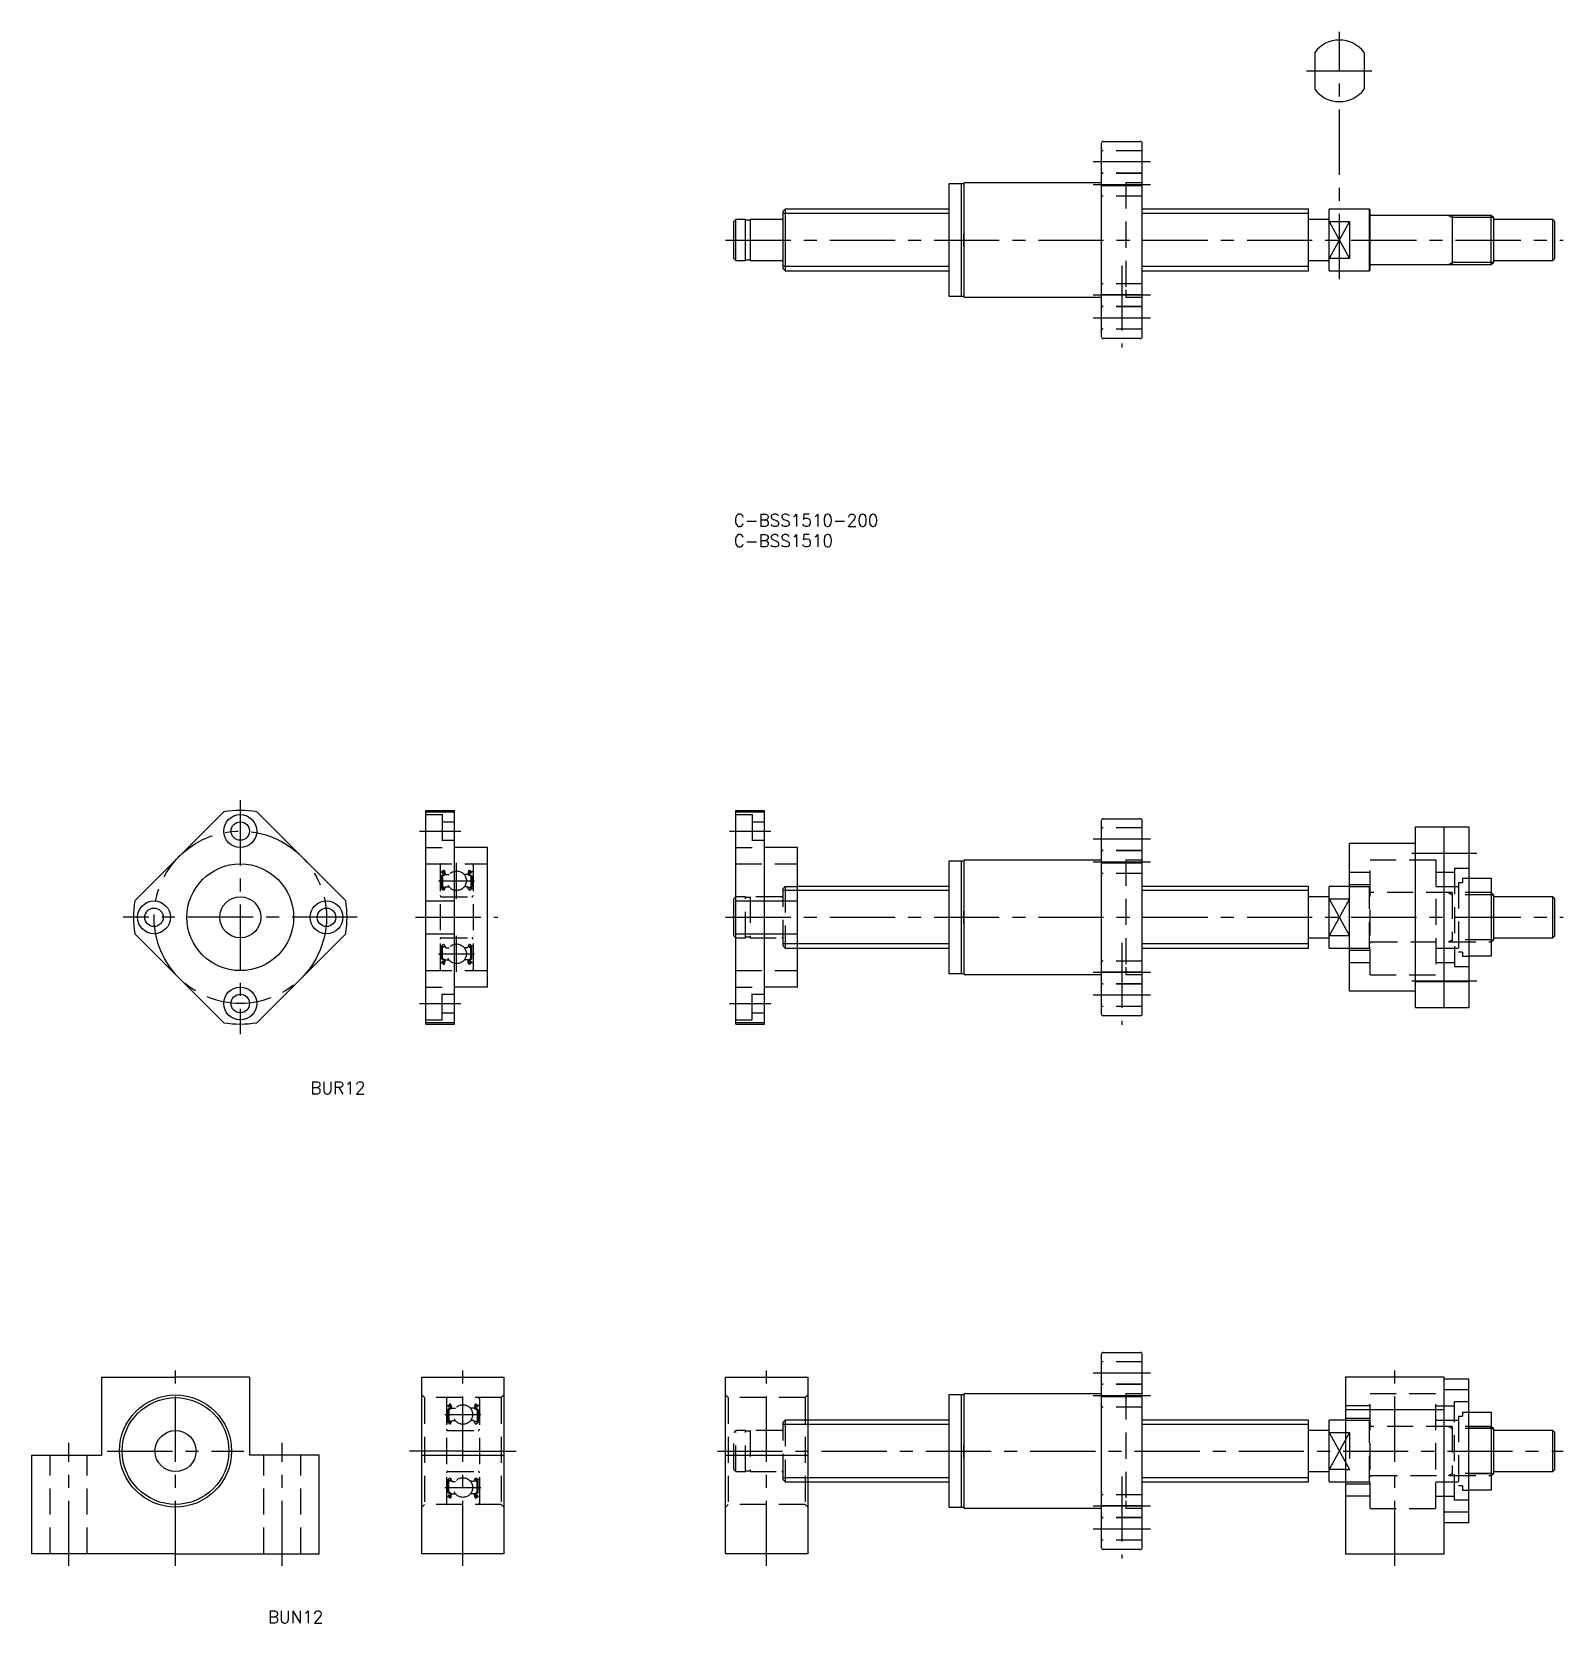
# Model space of a CAD drawing. Extents: x -171 to 391, y -270 to 117.
# Drawn here: x -171 to 202, y -270.1 to 117.5 of the extents above; entities that cross this region are included whole.
import ezdxf

# ---------------------------------------------------------------- set-up
doc = ezdxf.new("R2010")
doc.units = 0
doc.header["$LTSCALE"] = 0.5
doc.linetypes.add('CENTER', pattern=[50.8, 31.75, -6.35, 6.35, -6.35])
doc.linetypes.add('DASHED', pattern=[19.05, 12.7, -6.35])
doc.layers.get('0').update_dxf_attribs({"linetype": 'CONTINUOUS'})
doc.layers.add('CENTER', color=1, linetype='CENTER')
doc.styles.get("Standard").update_dxf_attribs({"font": 'txt.shx', "height": 3, "bigfont": 'bigfont.shx'})

# ---------------------------------------------------------------- blocks, each defined once
blk = doc.blocks.new('*U34')
at = {"color": 7, "linetype": 'CONTINUOUS'}
blk.add_text('C-BSS1510-200', height=3, dxfattribs=at).set_placement((0, -3))
blk = doc.blocks.new('*U35')
at = {"color": 7, "linetype": 'CONTINUOUS'}
blk.add_text('C-BSS1510', height=3, dxfattribs=at).set_placement((0, -8))
blk = doc.blocks.new('*U36')
at = {"color": 7, "linetype": 'CONTINUOUS'}
blk.add_text('BUR12', height=3, dxfattribs=at).set_placement((-103.09, -141.25))
blk = doc.blocks.new('*U38')
at = {"color": 7, "linetype": 'CONTINUOUS'}
blk.add_text('BUN12', height=3, dxfattribs=at).set_placement((-113.46, -270.13))

msp = doc.modelspace()

# ---------------------------------------------------------------- linework, layer by layer
at = {"color": 7, "linetype": 'CONTINUOUS'}
for p, q in [((141.5, 112.47), (141.5, 103.47)), ((153.5, 112.47), (153.5, 103.47)), ((89.5, 90.26), (89.5, 43.26)), ((90, 90.76), (99, 90.76)), ((99.5, 43.26), (99.5, 90.26)), ((52.5, 80.51), (55.35, 80.51)), ((52.5, 53.01), (52.5, 80.51)), ((55.5, 53.01), (55.5, 80.51)), ((55.5, 80.51), (56.05, 80.51)), ((56.05, 80.51), (56.05, 53.01)), ((56.35, 80.76), (89.5, 80.76)), ((89.5, 80.02), (99.5, 80.02)), ((12.5, 74.26), (12, 73.76)), ((12, 59.76), (12, 73.76)), ((12.5, 74.26), (12.5, 59.26)), ((52.5, 74.26), (12.5, 74.26)), ((140, 74.26), (99.5, 74.26)), ((140, 59.26), (140, 74.26)), ((154.8, 74.26), (145, 74.26)), ((145, 59.26), (145, 74.26)), ((155, 74.06), (154.8, 74.26)), ((154.8, 59.26), (154.8, 74.26)), ((155, 59.46), (155, 74.06)), ((0.5, 71.76), (0, 71.26)), ((0, 62.26), (0, 71.26)), ((2.85, 71.76), (0.5, 71.76)), ((0.5, 61.76), (0.5, 71.76)), ((2.85, 61.76), (2.85, 71.76)), ((4, 71.56), (2.85, 71.56)), ((11.7, 71.76), (4, 71.76)), ((4, 71.76), (4, 61.76)), ((145, 71.76), (140, 71.76)), ((145, 71.26), (150, 71.26)), ((150, 71.26), (150, 62.26)), ((184.5, 72.76), (155.3, 72.76)), ((175, 72.76), (175, 60.76)), ((185, 72.26), (184.5, 72.76)), ((184.5, 60.76), (184.5, 72.76)), ((185, 72.26), (185, 61.26)), ((199.5, 71.76), (185, 71.76)), ((200, 71.26), (199.5, 71.76)), ((199.5, 61.76), (199.5, 71.76)), ((200, 62.26), (200, 71.26)), ((0, 62.26), (0.5, 61.76)), ((150, 62.26), (145, 62.26)), ((199.5, 61.76), (200, 62.26)), ((0.5, 61.76), (2.85, 61.76)), ((2.85, 61.96), (4, 61.96)), ((4, 61.76), (11.7, 61.76)), ((12, 59.76), (12.5, 59.26)), ((12.5, 59.26), (52.5, 59.26)), ((99.5, 59.26), (140, 59.26)), ((140, 61.76), (145, 61.76)), ((145, 59.26), (154.8, 59.26)), ((154.8, 59.26), (155, 59.46)), ((155.3, 60.76), (184.5, 60.76)), ((184.5, 60.76), (185, 61.26)), ((185, 61.76), (199.5, 61.76)), ((55.35, 53.01), (52.5, 53.01)), ((56.05, 53.01), (55.5, 53.01)), ((89.5, 52.76), (56.35, 52.76)), ((89.5, 53.49), (99.5, 53.49)), ((99, 42.76), (90, 42.76)), ((-124.2, -72.52), (-145.88, -94.19)), ((-116.18, -72.52), (-94.5, -94.19)), ((-75, -124.2), (-75, -72.2)), ((-75, -72.2), (-68, -72.2)), ((-75, -72.52), (-68, -72.52)), ((-68, -124.2), (-68, -72.2)), ((0.5, -124.2), (0.5, -72.2)), ((0.5, -72.2), (7.5, -72.2)), ((0.5, -72.52), (7.5, -72.52)), ((7.5, -124.2), (7.5, -72.2)), ((89.5, -74.7), (89.5, -121.7)), ((90, -74.2), (99, -74.2)), ((99.5, -121.7), (99.5, -74.7)), ((166, -120.2), (166, -76.2)), ((166, -76.2), (179, -76.2)), ((173, -120.2), (173, -76.2)), ((179, -76.2), (179, -120.2)), ((-60, -81.2), (-68, -81.2)), ((-60, -115.2), (-60, -81.2)), ((15.5, -81.2), (7.5, -81.2)), ((15.5, -115.2), (15.5, -81.2)), ((166, -80.2), (150, -80.2)), ((150, -116.2), (150, -80.2)), ((52.5, -84.45), (55.35, -84.45)), ((52.5, -111.95), (52.5, -84.45)), ((55.5, -111.95), (55.5, -84.45)), ((55.5, -84.45), (56.05, -84.45)), ((56.05, -84.45), (56.05, -111.95)), ((56.35, -84.2), (89.5, -84.2)), ((89.5, -84.94), (99.5, -84.94)), ((166, -82.55), (179, -82.55)), ((179, -88.7), (184.5, -88.7)), ((184.5, -88.7), (184.5, -107.7)), ((52.5, -90.7), (15.5, -90.7)), ((140, -90.7), (99.5, -90.7)), ((140, -105.7), (140, -90.7)), ((150, -90.7), (145, -90.7)), ((145, -105.7), (145, -90.7)), ((185, -92.7), (184.5, -92.2)), ((185, -92.7), (185, -103.7)), ((-75, -94.19), (-68, -94.19)), ((0.5, -93.2), (0, -93.7)), ((0, -102.7), (0, -93.7)), ((0.5, -94.19), (15.5, -94.19)), ((145, -93.2), (140, -93.2)), ((145, -93.7), (150, -93.7)), ((199.5, -93.2), (185, -93.2)), ((200, -93.7), (199.5, -93.2)), ((199.5, -103.2), (199.5, -93.2)), ((200, -102.7), (200, -93.7)), ((-145.88, -102.21), (-124.2, -123.89)), ((-94.5, -102.21), (-116.18, -123.89)), ((-75, -102.21), (-68, -102.21)), ((0, -102.7), (0.5, -103.2)), ((0.5, -102.21), (15.5, -102.21)), ((140, -103.2), (145, -103.2)), ((150, -102.7), (145, -102.7)), ((184.5, -104.2), (185, -103.7)), ((185, -103.2), (199.5, -103.2)), ((199.5, -103.2), (200, -102.7)), ((15.5, -105.7), (52.5, -105.7)), ((99.5, -105.7), (140, -105.7)), ((145, -105.7), (150, -105.7)), ((184.5, -107.7), (179, -107.7)), ((55.35, -111.95), (52.5, -111.95)), ((56.05, -111.95), (55.5, -111.95)), ((89.5, -112.2), (56.35, -112.2)), ((89.5, -111.47), (99.5, -111.47)), ((-60, -115.2), (-68, -115.2)), ((15.5, -115.2), (7.5, -115.2)), ((166, -116.2), (150, -116.2)), ((166, -113.86), (179, -113.86)), ((-68, -123.89), (-75, -123.89)), ((7.5, -123.89), (0.5, -123.89)), ((99, -122.2), (90, -122.2)), ((166, -120.2), (179, -120.2)), ((-75, -124.2), (-68, -124.2)), ((0.5, -124.2), (7.5, -124.2)), ((89.5, -204.7), (89.5, -251.7)), ((90, -204.2), (99, -204.2)), ((99.5, -251.7), (99.5, -204.7)), ((-153.96, -210.2), (-153.96, -229.2)), ((-153.96, -210.2), (-135.96, -210.2)), ((-117.96, -210.2), (-135.96, -210.2)), ((-117.96, -210.2), (-117.96, -229.2)), ((-75.96, -253.2), (-75.96, -210.2)), ((-75.96, -210.2), (-55.96, -210.2)), ((-55.96, -210.2), (-55.96, -253.2)), ((-2, -253.2), (-2, -210.2)), ((-2, -210.2), (18, -210.2)), ((18, -210.2), (18, -253.2)), ((149, -210.2), (149, -253.2)), ((173, -210.2), (149, -210.2)), ((173, -253.2), (173, -210.2)), ((179, -210.7), (173, -210.7)), ((179, -245.7), (179, -210.7)), ((52.5, -214.45), (55.35, -214.45)), ((52.5, -241.95), (52.5, -214.45)), ((55.5, -241.95), (55.5, -214.45)), ((55.5, -214.45), (56.05, -214.45)), ((56.05, -214.45), (56.05, -241.95)), ((56.35, -214.2), (89.5, -214.2)), ((89.5, -214.94), (99.5, -214.94)), ((179, -213.28), (173, -213.28)), ((52.5, -220.7), (18, -220.7)), ((140, -220.7), (99.5, -220.7)), ((140, -235.7), (140, -220.7)), ((149, -220.7), (145, -220.7)), ((145, -235.7), (145, -220.7)), ((173, -218.2), (149, -218.2)), ((179, -218.7), (184.5, -218.7)), ((184.5, -218.7), (184.5, -237.7)), ((145, -223.2), (140, -223.2)), ((145, -223.7), (149, -223.7)), ((184.5, -222.66), (179, -222.66)), ((185, -222.7), (184.5, -222.2)), ((185, -222.7), (185, -233.7)), ((199.5, -223.2), (185, -223.2)), ((200, -223.7), (199.5, -223.2)), ((199.5, -233.2), (199.5, -223.2)), ((200, -232.7), (200, -223.7)), ((-170.96, -253.2), (-170.96, -229.2)), ((-100.96, -253.2), (-100.96, -229.2)), ((-75.96, -229.2), (-55.96, -229.2)), ((-2, -229.2), (18, -229.2)), ((18, -235.7), (52.5, -235.7)), ((99.5, -235.7), (140, -235.7)), ((140, -233.2), (145, -233.2)), ((149, -232.7), (145, -232.7)), ((145, -235.7), (149, -235.7)), ((184.5, -233.75), (179, -233.75)), ((184.5, -234.2), (185, -233.7)), ((185, -233.2), (199.5, -233.2)), ((199.5, -233.2), (200, -232.7)), ((184.5, -237.7), (179, -237.7)), ((55.35, -241.95), (52.5, -241.95)), ((56.05, -241.95), (55.5, -241.95)), ((89.5, -242.2), (56.35, -242.2)), ((89.5, -241.47), (99.5, -241.47)), ((179, -243.13), (173, -243.13)), ((179, -245.7), (173, -245.7)), ((-135.96, -253.2), (-170.96, -253.2)), ((-135.96, -253.2), (-100.96, -253.2)), ((-55.96, -253.2), (-75.96, -253.2)), ((18, -253.2), (-2, -253.2)), ((99, -252.2), (90, -252.2)), ((149, -253.2), (173, -253.2))]:
    msp.add_line(p, q, dxfattribs=at)
at = {"color": 3, "linetype": 'DASHED'}
for p, q in [((99.5, 88.51), (89.5, 88.51)), ((99.5, 83.01), (89.5, 83.01)), ((99.5, 82.94), (89.5, 82.94)), ((95.5, 80.76), (99.5, 80.76)), ((95.5, 80.76), (95.5, 54.61)), ((99.5, 77.44), (89.5, 77.44)), ((99.5, 56.07), (89.5, 56.07)), ((95.5, 54.61), (95.5, 52.76)), ((99.5, 50.57), (89.5, 50.57)), ((99.5, 50.51), (89.5, 50.51)), ((99.5, 52.76), (95.5, 52.76)), ((99.5, 45.01), (89.5, 45.01)), ((-75, -73.2), (-71, -73.2)), ((-71, -73.2), (-71, -81.2)), ((0.5, -73.2), (4.5, -73.2)), ((4.5, -73.2), (4.5, -81.2)), ((-71, -74.95), (-68, -74.95)), ((4.5, -74.95), (7.5, -74.95)), ((99.5, -76.45), (89.5, -76.45)), ((-75, -81.2), (-71, -81.2)), ((-71, -79.45), (-68, -79.45)), ((0.5, -81.2), (4.5, -81.2)), ((4.5, -79.45), (7.5, -79.45)), ((-75, -85.2), (-60, -85.2)), ((0.5, -85.2), (15.5, -85.2)), ((99.5, -81.95), (89.5, -81.95)), ((99.5, -82.02), (89.5, -82.02)), ((95.5, -84.2), (99.5, -84.2)), ((95.5, -84.2), (95.5, -110.35)), ((155, -84.2), (171, -84.2)), ((155, -112.2), (155, -84.2)), ((171, -84.2), (171, -112.2)), ((-71.5, -85.5), (-71.5, -110.9)), ((-71.4, -87.1), (-71.04, -87.1)), ((-70.52, -87.7), (-71.17, -88.08)), ((-71.17, -88.08), (-71.17, -90.9)), ((-71.05, -87.12), (-70.88, -86.91)), ((-70.9, -87.53), (-71.04, -87.39)), ((-70.32, -87.82), (-70.97, -88.19)), ((-70.97, -88.19), (-70.97, -90.9)), ((-70.9, -87.25), (-70.73, -87.04)), ((-70.76, -87.39), (-70.9, -87.25)), ((-70.9, -87.53), (-70.76, -87.39)), ((-70.55, -87.1), (-70.52, -87.7)), ((-70.35, -87.08), (-70.3, -87.71)), ((-70.32, -87.46), (-70.32, -87.82)), ((-70.2, -87.8), (-69.35, -87.8)), ((-64.8, -87.8), (-65.65, -87.8)), ((-64.65, -87.08), (-64.7, -87.71)), ((-64.68, -87.46), (-64.68, -87.82)), ((-64.68, -87.82), (-64.03, -88.19)), ((-64.45, -87.1), (-64.48, -87.7)), ((-64.48, -87.7), (-63.83, -88.08)), ((-64.1, -87.25), (-64.27, -87.04)), ((-64.24, -87.39), (-64.1, -87.25)), ((-64.1, -87.53), (-64.24, -87.39)), ((-63.95, -87.12), (-64.12, -86.91)), ((-64.1, -87.53), (-63.96, -87.39)), ((-64.03, -88.19), (-64.03, -90.9)), ((-63.6, -87.1), (-63.96, -87.1)), ((-63.83, -88.08), (-63.83, -90.9)), ((-63.5, -85.5), (-63.5, -110.9)), ((99.5, -87.52), (89.5, -87.52)), ((150, -87.2), (155, -87.2)), ((171, -87.2), (175.5, -87.2)), ((175.5, -86.2), (175.5, -110.2)), ((175.5, -86.2), (179, -86.2)), ((177.5, -88.7), (177.5, -89.7)), ((177.5, -88.7), (179, -88.7)), ((-71.4, -91.25), (-71.05, -91.25)), ((-71.05, -91.25), (-70.86, -91.48)), ((-70.57, -90.9), (-70.97, -90.9)), ((-70.97, -91.1), (-70.57, -91.1)), ((-70.71, -91.55), (-70.61, -91.55)), ((-70.57, -91.1), (-70.57, -90.9)), ((-70.42, -91.42), (-70.22, -90.87)), ((-70.13, -90.8), (-69.35, -90.8)), ((-64.87, -90.8), (-65.65, -90.8)), ((-64.58, -91.42), (-64.78, -90.87)), ((-64.43, -91.1), (-64.43, -90.9)), ((-64.43, -90.9), (-64.03, -90.9)), ((-64.03, -91.1), (-64.43, -91.1)), ((-64.29, -91.55), (-64.39, -91.55)), ((-63.95, -91.25), (-64.14, -91.48)), ((-63.6, -91.25), (-63.95, -91.25)), ((12.5, -90.7), (12, -91.2)), ((12, -105.2), (12, -91.2)), ((15.5, -91.71), (12, -91.71)), ((12.5, -90.7), (12.5, -105.7)), ((12.5, -90.7), (15.5, -90.7)), ((150, -90.2), (155, -90.2)), ((150, -90.7), (154.8, -90.7)), ((155, -90.9), (154.8, -90.7)), ((154.8, -105.7), (154.8, -90.7)), ((184.5, -92.2), (155.3, -92.2)), ((171, -90.7), (176.5, -90.7)), ((174.06, -92.2), (175, -92.75)), ((175, -92.2), (175, -104.2)), ((184.5, -92.75), (175, -92.75)), ((176.5, -89.7), (176.5, -106.7)), ((176.5, -89.7), (177.5, -89.7)), ((-71.2, -93.2), (-63.8, -93.2)), ((2.85, -93.2), (0.5, -93.2)), ((2.85, -103.2), (2.85, -93.2)), ((4, -93.4), (2.85, -93.4)), ((11.7, -93.2), (4, -93.2)), ((4, -93.2), (4, -103.2)), ((-71.2, -103.2), (-63.8, -103.2)), ((0.5, -103.2), (2.85, -103.2)), ((2.85, -103), (4, -103)), ((4, -103.2), (11.7, -103.2)), ((155.3, -104.2), (184.5, -104.2)), ((174.06, -104.2), (175, -103.66)), ((184.5, -103.66), (175, -103.66)), ((-71.4, -105.15), (-71.05, -105.15)), ((-71.17, -108.33), (-71.17, -105.5)), ((-70.52, -108.71), (-71.17, -108.33)), ((-71.05, -105.15), (-70.86, -104.93)), ((-70.97, -105.3), (-70.57, -105.3)), ((-70.57, -105.5), (-70.97, -105.5)), ((-70.97, -108.21), (-70.97, -105.5)), ((-70.32, -108.59), (-70.97, -108.21)), ((-70.71, -104.85), (-70.61, -104.85)), ((-70.57, -105.3), (-70.57, -105.5)), ((-70.42, -104.99), (-70.22, -105.54)), ((-70.13, -105.6), (-69.35, -105.6)), ((-64.87, -105.6), (-65.65, -105.6)), ((-64.58, -104.99), (-64.78, -105.54)), ((-64.68, -108.59), (-64.03, -108.21)), ((-64.48, -108.71), (-63.83, -108.33)), ((-64.43, -105.3), (-64.43, -105.5)), ((-64.03, -105.3), (-64.43, -105.3)), ((-64.43, -105.5), (-64.03, -105.5)), ((-64.29, -104.85), (-64.39, -104.85)), ((-63.95, -105.15), (-64.14, -104.93)), ((-64.03, -108.21), (-64.03, -105.5)), ((-63.6, -105.15), (-63.95, -105.15)), ((-63.83, -108.33), (-63.83, -105.5)), ((15.5, -104.7), (12, -104.7)), ((12, -105.2), (12.5, -105.7)), ((12.5, -105.7), (15.5, -105.7)), ((150, -105.7), (154.8, -105.7)), ((150, -106.2), (155, -106.2)), ((154.8, -105.7), (155, -105.5)), ((171, -105.7), (176.5, -105.7)), ((177.5, -106.7), (176.5, -106.7)), ((177.5, -106.7), (177.5, -107.7)), ((177.5, -107.7), (179, -107.7)), ((-75, -111.2), (-60, -111.2)), ((-71.4, -109.3), (-71.04, -109.3)), ((-71.05, -109.29), (-70.88, -109.49)), ((-70.9, -108.88), (-71.04, -109.02)), ((-70.9, -108.88), (-70.76, -109.02)), ((-70.76, -109.02), (-70.9, -109.16)), ((-70.9, -109.16), (-70.73, -109.36)), ((-70.55, -109.31), (-70.52, -108.71)), ((-70.35, -109.33), (-70.3, -108.7)), ((-70.32, -108.95), (-70.32, -108.59)), ((-70.2, -108.6), (-69.35, -108.6)), ((-64.8, -108.6), (-65.65, -108.6)), ((-64.65, -109.33), (-64.7, -108.7)), ((-64.68, -108.95), (-64.68, -108.59)), ((-64.45, -109.31), (-64.48, -108.71)), ((-64.1, -109.16), (-64.27, -109.36)), ((-64.1, -108.88), (-64.24, -109.02)), ((-64.24, -109.02), (-64.1, -109.16)), ((-63.95, -109.29), (-64.12, -109.49)), ((-64.1, -108.88), (-63.96, -109.02)), ((-63.6, -109.3), (-63.96, -109.3)), ((0.5, -111.2), (15.5, -111.2)), ((99.5, -108.89), (89.5, -108.89)), ((95.5, -110.35), (95.5, -112.2)), ((99.5, -112.2), (95.5, -112.2)), ((150, -109.2), (155, -109.2)), ((155, -112.2), (171, -112.2)), ((171, -109.2), (175.5, -109.2)), ((175.5, -110.2), (179, -110.2)), ((-75, -115.2), (-71, -115.2)), ((-71, -123.2), (-71, -115.2)), ((-68, -123.2), (-68, -115.2)), ((0.5, -115.2), (4.5, -115.2)), ((4.5, -123.2), (4.5, -115.2)), ((7.5, -123.2), (7.5, -115.2)), ((99.5, -114.39), (89.5, -114.39)), ((99.5, -114.45), (89.5, -114.45)), ((-71, -116.95), (-68, -116.95)), ((4.5, -116.95), (7.5, -116.95)), ((99.5, -119.95), (89.5, -119.95)), ((-75, -123.2), (-71, -123.2)), ((-71, -121.45), (-68, -121.45)), ((0.5, -123.2), (4.5, -123.2)), ((4.5, -121.45), (7.5, -121.45)), ((99.5, -206.45), (89.5, -206.45)), ((99.5, -211.95), (89.5, -211.95)), ((99.5, -212.02), (89.5, -212.02)), ((-75.96, -214.55), (-75.31, -215.2)), ((-75.31, -215.2), (-75.31, -241.2)), ((-56.61, -215.2), (-75.31, -215.2)), ((-69.96, -215.5), (-69.96, -240.9)), ((-69.51, -217.12), (-69.34, -216.91)), ((-69.35, -217.25), (-69.18, -217.04)), ((-62.56, -217.25), (-62.73, -217.04)), ((-62.4, -217.12), (-62.58, -216.91)), ((-61.96, -215.5), (-61.96, -240.9)), ((-55.96, -214.55), (-56.61, -215.2)), ((-56.61, -215.2), (-56.61, -241.2)), ((-2, -214.55), (-1.35, -215.2)), ((-1.35, -215.2), (-1.35, -241.2)), ((17.35, -215.2), (-1.35, -215.2)), ((18, -214.55), (17.35, -215.2)), ((17.35, -215.2), (17.35, -241.2)), ((95.5, -214.2), (99.5, -214.2)), ((95.5, -214.2), (95.5, -240.35)), ((155, -242.2), (155, -214.2)), ((155, -214.2), (171, -214.2)), ((171, -242.2), (171, -214.2)), ((179, -216.2), (175.5, -216.2)), ((175.5, -240.2), (175.5, -216.2)), ((-69.86, -217.1), (-69.5, -217.1)), ((-68.98, -217.7), (-69.63, -218.08)), ((-69.63, -218.08), (-69.63, -220.9)), ((-69.35, -217.53), (-69.5, -217.39)), ((-68.78, -217.82), (-69.43, -218.19)), ((-69.43, -218.19), (-69.43, -220.9)), ((-69.03, -220.9), (-69.43, -220.9)), ((-69.21, -217.39), (-69.35, -217.25)), ((-69.35, -217.53), (-69.21, -217.39)), ((-69.03, -221.1), (-69.03, -220.9)), ((-69.01, -217.1), (-68.98, -217.7)), ((-68.88, -221.42), (-68.68, -220.87)), ((-68.81, -217.08), (-68.75, -217.71)), ((-68.78, -217.46), (-68.78, -217.82)), ((-68.65, -217.8), (-67.81, -217.8)), ((-68.58, -220.8), (-67.81, -220.8)), ((-63.26, -217.8), (-64.11, -217.8)), ((-63.33, -220.8), (-64.11, -220.8)), ((-63.04, -221.42), (-63.24, -220.87)), ((-63.1, -217.08), (-63.16, -217.71)), ((-63.14, -217.46), (-63.14, -217.82)), ((-63.14, -217.82), (-62.49, -218.19)), ((-62.91, -217.1), (-62.94, -217.7)), ((-62.94, -217.7), (-62.29, -218.08)), ((-62.89, -220.9), (-62.49, -220.9)), ((-62.89, -221.1), (-62.89, -220.9)), ((-62.7, -217.39), (-62.56, -217.25)), ((-62.56, -217.53), (-62.7, -217.39)), ((-62.56, -217.53), (-62.42, -217.39)), ((-62.49, -218.19), (-62.49, -220.9)), ((-62.06, -217.1), (-62.42, -217.1)), ((-62.29, -218.08), (-62.29, -220.9)), ((12.5, -220.7), (12, -221.2)), ((12.5, -220.7), (12.5, -235.7)), ((18, -220.7), (12.5, -220.7)), ((99.5, -217.52), (89.5, -217.52)), ((155, -217.2), (149, -217.2)), ((149, -220.2), (155, -220.2)), ((149, -220.7), (154.8, -220.7)), ((155, -220.9), (154.8, -220.7)), ((154.8, -235.7), (154.8, -220.7)), ((171, -217.2), (175.5, -217.2)), ((171, -220.7), (176.5, -220.7)), ((176.5, -219.7), (176.5, -236.7)), ((176.5, -219.7), (177.5, -219.7)), ((177.5, -218.7), (177.5, -219.7)), ((177.5, -218.7), (179, -218.7)), ((-69.86, -221.25), (-69.51, -221.25)), ((-69.66, -223.2), (-62.26, -223.2)), ((-69.51, -221.25), (-69.31, -221.48)), ((-69.43, -221.1), (-69.03, -221.1)), ((-69.16, -221.55), (-69.07, -221.55)), ((-62.49, -221.1), (-62.89, -221.1)), ((-62.75, -221.55), (-62.85, -221.55)), ((-62.41, -221.25), (-62.6, -221.48)), ((-62.06, -221.25), (-62.41, -221.25)), ((0.5, -223.2), (0, -223.7)), ((0, -232.7), (0, -223.7)), ((2.85, -223.2), (0.5, -223.2)), ((0.5, -233.2), (0.5, -223.2)), ((2.85, -233.2), (2.85, -223.2)), ((4, -223.4), (2.85, -223.4)), ((11.7, -223.2), (4, -223.2)), ((4, -223.2), (4, -233.2)), ((12, -235.2), (12, -221.2)), ((18, -221.71), (12, -221.71)), ((149, -223.7), (150, -223.7)), ((150, -223.7), (150, -232.7)), ((184.5, -222.2), (155.3, -222.2)), ((174.06, -222.2), (175, -222.75)), ((175, -222.2), (175, -234.2)), ((184.5, -222.75), (175, -222.75)), ((-166.46, -253.2), (-166.46, -229.2)), ((-157.46, -253.2), (-157.46, -229.2)), ((-114.46, -253.2), (-114.46, -229.2)), ((-105.46, -253.2), (-105.46, -229.2)), ((-69.86, -235.15), (-69.51, -235.15)), ((-69.66, -233.2), (-62.26, -233.2)), ((-69.63, -238.33), (-69.63, -235.5)), ((-69.51, -235.15), (-69.31, -234.93)), ((-69.43, -235.3), (-69.03, -235.3)), ((-69.43, -238.21), (-69.43, -235.5)), ((-69.03, -235.5), (-69.43, -235.5)), ((-69.16, -234.85), (-69.07, -234.85)), ((-69.03, -235.3), (-69.03, -235.5)), ((-68.88, -234.99), (-68.68, -235.54)), ((-68.58, -235.6), (-67.81, -235.6)), ((-63.33, -235.6), (-64.11, -235.6)), ((-63.04, -234.99), (-63.24, -235.54)), ((-62.49, -235.3), (-62.89, -235.3)), ((-62.89, -235.3), (-62.89, -235.5)), ((-62.89, -235.5), (-62.49, -235.5)), ((-62.75, -234.85), (-62.85, -234.85)), ((-62.41, -235.15), (-62.6, -234.93)), ((-62.49, -238.21), (-62.49, -235.5)), ((-62.06, -235.15), (-62.41, -235.15)), ((-62.29, -238.33), (-62.29, -235.5)), ((0, -232.7), (0.5, -233.2)), ((0.5, -233.2), (2.85, -233.2)), ((2.85, -233), (4, -233)), ((4, -233.2), (11.7, -233.2)), ((18, -234.7), (12, -234.7)), ((12, -235.2), (12.5, -235.7)), ((12.5, -235.7), (18, -235.7)), ((149, -232.7), (150, -232.7)), ((149, -235.7), (154.8, -235.7)), ((149, -236.2), (155, -236.2)), ((154.8, -235.7), (155, -235.5)), ((155.3, -234.2), (184.5, -234.2)), ((171, -235.7), (176.5, -235.7)), ((174.06, -234.2), (175, -233.66)), ((184.5, -233.66), (175, -233.66)), ((-69.86, -239.3), (-69.5, -239.3)), ((-68.98, -238.71), (-69.63, -238.33)), ((-69.51, -239.29), (-69.34, -239.49)), ((-69.35, -238.88), (-69.5, -239.02)), ((-68.78, -238.59), (-69.43, -238.21)), ((-69.35, -238.88), (-69.21, -239.02)), ((-69.21, -239.02), (-69.35, -239.16)), ((-69.35, -239.16), (-69.18, -239.36)), ((-69.01, -239.31), (-68.98, -238.71)), ((-68.81, -239.33), (-68.75, -238.7)), ((-68.78, -238.95), (-68.78, -238.59)), ((-68.65, -238.6), (-67.81, -238.6)), ((-63.26, -238.6), (-64.11, -238.6)), ((-63.1, -239.33), (-63.16, -238.7)), ((-63.14, -238.59), (-62.49, -238.21)), ((-63.14, -238.95), (-63.14, -238.59)), ((-62.94, -238.71), (-62.29, -238.33)), ((-62.91, -239.31), (-62.94, -238.71)), ((-62.56, -239.16), (-62.73, -239.36)), ((-62.56, -238.88), (-62.7, -239.02)), ((-62.7, -239.02), (-62.56, -239.16)), ((-62.4, -239.29), (-62.58, -239.49)), ((-62.56, -238.88), (-62.42, -239.02)), ((-62.06, -239.3), (-62.42, -239.3)), ((99.5, -238.89), (89.5, -238.89)), ((155, -239.2), (149, -239.2)), ((171, -239.2), (175.5, -239.2)), ((179, -240.2), (175.5, -240.2)), ((177.5, -236.7), (176.5, -236.7)), ((177.5, -236.7), (177.5, -237.7)), ((177.5, -237.7), (179, -237.7)), ((-75.96, -241.85), (-75.31, -241.2)), ((-56.61, -241.2), (-75.31, -241.2)), ((-55.96, -241.85), (-56.61, -241.2)), ((-2, -241.85), (-1.35, -241.2)), ((17.35, -241.2), (-1.35, -241.2)), ((18, -241.85), (17.35, -241.2)), ((95.5, -240.35), (95.5, -242.2)), ((99.5, -242.2), (95.5, -242.2)), ((155, -242.2), (171, -242.2)), ((99.5, -244.39), (89.5, -244.39)), ((99.5, -244.45), (89.5, -244.45)), ((99.5, -249.95), (89.5, -249.95))]:
    msp.add_line(p, q, dxfattribs=at)
at = {"color": 3, "linetype": 'CONTINUOUS'}
for p, q in [((52.5, 73.25), (12, 73.25)), ((140, 73.25), (99.5, 73.25)), ((150, 71.26), (145, 62.26)), ((145, 71.26), (150, 62.26)), ((174.06, 72.76), (175, 72.22)), ((185, 72.22), (175, 72.22)), ((52.5, 60.27), (12, 60.27)), ((140, 60.27), (99.5, 60.27)), ((174.06, 60.76), (175, 61.3)), ((185, 61.3), (175, 61.3)), ((52.5, -91.71), (15.5, -91.71)), ((140, -91.71), (99.5, -91.71)), ((184.5, -92.75), (185, -92.75)), ((150, -93.7), (145, -102.7)), ((145, -93.7), (150, -102.7)), ((184.5, -103.66), (185, -103.66)), ((52.5, -104.7), (15.5, -104.7)), ((140, -104.7), (99.5, -104.7)), ((52.5, -221.71), (18, -221.71)), ((140, -221.71), (99.5, -221.71)), ((150, -223.7), (145, -232.7)), ((145, -223.7), (150, -232.7)), ((184.5, -222.75), (185, -222.75)), ((52.5, -234.7), (18, -234.7)), ((140, -234.7), (99.5, -234.7)), ((184.5, -233.66), (185, -233.66))]:
    msp.add_line(p, q, dxfattribs=at)
at = {"color": 7, "linetype": 'CONTINUOUS'}
for points in [[(-170.96, -229.2), (-153.96, -229.2)], [(-100.96, -229.2), (-117.96, -229.2)]]:
    msp.add_lwpolyline(points, dxfattribs=at)
at = {"color": 7}
for points in [[(56.05, 65.22, 0), (56.05, 65.27, 0), (56.05, 65.32, 0), (56.05, 65.36, 0), (56.05, 65.41, 0), (56.05, 65.46, 0), (56.05, 65.51, 0), (56.05, 65.56, 0), (56.05, 65.61, 0), (56.05, 65.66, 0), (56.05, 65.71, 0), (56.05, 65.76, 0), (56.05, 65.8, 0), (56.05, 65.85, 0), (56.05, 65.9, 0), (56.05, 65.95, 0), (56.05, 66, 0), (56.05, 66.05, 0), (56.05, 66.1, 0), (56.05, 66.15, 0), (56.05, 66.2, 0), (56.05, 66.25, 0), (56.05, 66.29, 0), (56.05, 66.34, 0), (56.05, 66.39, 0), (56.05, 66.44, 0), (56.05, 66.49, 0), (56.05, 66.54, 0), (56.05, 66.59, 0), (56.05, 66.64, 0), (56.05, 66.69, 0), (56.05, 66.73, 0), (56.05, 66.78, 0), (56.05, 66.83, 0), (56.05, 66.88, 0), (56.05, 66.93, 0), (56.05, 66.98, 0), (56.05, 67.03, 0), (56.05, 67.08, 0), (56.05, 67.13, 0), (56.05, 67.17, 0), (56.05, 67.22, 0), (56.05, 67.27, 0), (56.05, 67.32, 0), (56.05, 67.37, 0), (56.05, 67.42, 0), (56.05, 67.47, 0), (56.05, 67.52, 0), (56.05, 67.57, 0), (56.05, 67.61, 0), (56.05, 67.66, 0), (56.05, 67.71, 0), (56.05, 67.76, 0), (56.05, 67.81, 0), (56.05, 67.86, 0), (56.05, 67.91, 0), (56.05, 67.96, 0), (56.05, 68.01, 0), (56.05, 68.05, 0), (56.05, 68.1, 0), (56.05, 68.15, 0), (56.05, 68.2, 0), (56.05, 68.25, 0), (56.05, 68.3, 0)], [(56.05, -99.74, 0), (56.05, -99.7, 0), (56.05, -99.65, 0), (56.05, -99.6, 0), (56.05, -99.55, 0), (56.05, -99.5, 0), (56.05, -99.45, 0), (56.05, -99.4, 0), (56.05, -99.35, 0), (56.05, -99.3, 0), (56.05, -99.26, 0), (56.05, -99.21, 0), (56.05, -99.16, 0), (56.05, -99.11, 0), (56.05, -99.06, 0), (56.05, -99.01, 0), (56.05, -98.96, 0), (56.05, -98.91, 0), (56.05, -98.86, 0), (56.05, -98.82, 0), (56.05, -98.77, 0), (56.05, -98.72, 0), (56.05, -98.67, 0), (56.05, -98.62, 0), (56.05, -98.57, 0), (56.05, -98.52, 0), (56.05, -98.47, 0), (56.05, -98.42, 0), (56.05, -98.38, 0), (56.05, -98.33, 0), (56.05, -98.28, 0), (56.05, -98.23, 0), (56.05, -98.18, 0), (56.05, -98.13, 0), (56.05, -98.08, 0), (56.05, -98.03, 0), (56.05, -97.98, 0), (56.05, -97.94, 0), (56.05, -97.89, 0), (56.05, -97.84, 0), (56.05, -97.79, 0), (56.05, -97.74, 0), (56.05, -97.69, 0), (56.05, -97.64, 0), (56.05, -97.59, 0), (56.05, -97.54, 0), (56.05, -97.5, 0), (56.05, -97.45, 0), (56.05, -97.4, 0), (56.05, -97.35, 0), (56.05, -97.3, 0), (56.05, -97.25, 0), (56.05, -97.2, 0), (56.05, -97.15, 0), (56.05, -97.1, 0), (56.05, -97.06, 0), (56.05, -97.01, 0), (56.05, -96.96, 0), (56.05, -96.91, 0), (56.05, -96.86, 0), (56.05, -96.81, 0), (56.05, -96.76, 0), (56.05, -96.71, 0), (56.05, -96.66, 0)], [(56.05, -229.75, 0), (56.05, -229.7, 0), (56.05, -229.65, 0), (56.05, -229.6, 0), (56.05, -229.55, 0), (56.05, -229.5, 0), (56.05, -229.45, 0), (56.05, -229.4, 0), (56.05, -229.35, 0), (56.05, -229.3, 0), (56.05, -229.26, 0), (56.05, -229.21, 0), (56.05, -229.16, 0), (56.05, -229.11, 0), (56.05, -229.06, 0), (56.05, -229.01, 0), (56.05, -228.96, 0), (56.05, -228.91, 0), (56.05, -228.86, 0), (56.05, -228.81, 0), (56.05, -228.77, 0), (56.05, -228.72, 0), (56.05, -228.67, 0), (56.05, -228.62, 0), (56.05, -228.57, 0), (56.05, -228.52, 0), (56.05, -228.47, 0), (56.05, -228.42, 0), (56.05, -228.38, 0), (56.05, -228.33, 0), (56.05, -228.28, 0), (56.05, -228.23, 0), (56.05, -228.18, 0), (56.05, -228.13, 0), (56.05, -228.08, 0), (56.05, -228.03, 0), (56.05, -227.98, 0), (56.05, -227.94, 0), (56.05, -227.89, 0), (56.05, -227.84, 0), (56.05, -227.79, 0), (56.05, -227.74, 0), (56.05, -227.69, 0), (56.05, -227.64, 0), (56.05, -227.59, 0), (56.05, -227.54, 0), (56.05, -227.5, 0), (56.05, -227.45, 0), (56.05, -227.4, 0), (56.05, -227.35, 0), (56.05, -227.3, 0), (56.05, -227.25, 0), (56.05, -227.2, 0), (56.05, -227.15, 0), (56.05, -227.1, 0), (56.05, -227.06, 0), (56.05, -227.01, 0), (56.05, -226.96, 0), (56.05, -226.91, 0), (56.05, -226.86, 0), (56.05, -226.81, 0), (56.05, -226.76, 0), (56.05, -226.71, 0), (56.05, -226.66, 0)]]:
    msp.add_polyline3d(points, dxfattribs=at)
at = {"color": 7, "linetype": 'CONTINUOUS'}
for centre, radius in [((-120.19, -77.2), 4), ((-120.19, -77.2), 2.25), ((-120.19, -98.2), 13), ((-141.19, -98.2), 4), ((-141.19, -98.2), 2.25), ((-120.19, -98.2), 5), ((-99.19, -98.2), 4), ((-99.19, -98.2), 2.25), ((-120.19, -119.2), 4), ((-120.19, -119.2), 2.25), ((-135.96, -228.2), 13.65), ((-135.96, -228.2), 13), ((-135.96, -228.2), 5)]:
    msp.add_circle(centre, radius, dxfattribs=at)
at = {"color": 3, "linetype": 'DASHED'}
for centre in [(-67.5, -89.3), (-67.5, -107.1), (-65.96, -219.3), (-65.96, -237.1)]:
    msp.add_circle(centre, 2.38, dxfattribs=at)
at = {"color": 7, "linetype": 'CONTINUOUS'}
for centre, radius, start, end in [((147.5, 107.97), 7.5, 36.8699, 143.1301), ((147.5, 107.97), 7.5, 216.8699, 323.1301), ((90, 90.26), 0.5, 90, 180), ((99, 90.26), 0.5, 0, 90), ((55.35, 80.36), 0.15, 0, 90), ((56.35, 80.46), 0.3, 90, 180), ((11.7, 72.06), 0.3, 270, 0), ((155.3, 73.06), 0.3, 180, 270), ((11.7, 61.46), 0.3, 0, 90), ((155.3, 60.46), 0.3, 90, 180), ((55.35, 53.16), 0.15, 270, 0), ((56.35, 53.06), 0.3, 180, 270), ((90, 43.26), 0.5, 180, 270), ((99, 43.26), 0.5, 270, 0), ((-120.19, -98.2), 26, 81.1289, 98.8711), ((90, -74.7), 0.5, 90, 180), ((99, -74.7), 0.5, 0, 90), ((55.35, -84.6), 0.15, 0, 90), ((56.35, -84.5), 0.3, 90, 180), ((-120.19, -98.2), 26, 171.1289, 188.8711), ((-120.19, -98.2), 26, 351.1289, 8.8711), ((55.35, -111.8), 0.15, 270, 0), ((56.35, -111.9), 0.3, 180, 270), ((-120.19, -98.2), 26, 261.1289, 278.8711), ((90, -121.7), 0.5, 180, 270), ((99, -121.7), 0.5, 270, 0), ((90, -204.7), 0.5, 90, 180), ((99, -204.7), 0.5, 0, 90), ((55.35, -214.6), 0.15, 0, 90), ((56.35, -214.5), 0.3, 90, 180), ((55.35, -241.8), 0.15, 270, 0), ((56.35, -241.9), 0.3, 180, 270), ((90, -251.7), 0.5, 180, 270), ((99, -251.7), 0.5, 270, 0)]:
    msp.add_arc(centre, radius, start, end, dxfattribs=at)
at = {"color": 3, "linetype": 'DASHED'}
for centre, radius, start, end in [((-71.2, -85.5), 0.3, 90, 180), ((-63.8, -85.5), 0.3, 0, 90), ((-71.4, -87), 0.1, 180, 270), ((-70.9, -87.25), 0.2, 140.137, 225.002), ((-70.65, -87.11), 0.3, 4.9354, 140.137), ((-70.65, -87.11), 0.1, 3.1017, 139.9503), ((-70.2, -87.7), 0.1, 184.9354, 270), ((-64.8, -87.7), 0.1, 270, 355.0646), ((-64.35, -87.11), 0.3, 39.863, 175.0646), ((-64.35, -87.11), 0.1, 40.0497, 176.8983), ((-64.1, -87.25), 0.2, 314.998, 39.863), ((-63.6, -87), 0.1, 270, 0), ((-71.4, -91.35), 0.1, 90, 180.8103), ((-71.2, -92.9), 0.3, 180, 270), ((-70.97, -90.9), 0.2, 180, 270), ((-70.71, -91.35), 0.2, 219.9762, 270), ((-70.61, -91.35), 0.2, 270, 339.9916), ((-70.13, -90.9), 0.1, 90, 159.9916), ((-64.87, -90.9), 0.1, 20.0084, 90), ((-64.39, -91.35), 0.2, 200.0084, 270), ((-64.29, -91.35), 0.2, 270, 320.0238), ((-64.03, -90.9), 0.2, 270, 0), ((-63.8, -92.9), 0.3, 270, 0), ((-63.6, -91.35), 0.1, 359.1897, 90), ((11.7, -92.9), 0.3, 270, 0), ((155.3, -91.9), 0.3, 180, 270), ((-71.2, -103.5), 0.3, 90, 180), ((-63.8, -103.5), 0.3, 0, 90), ((11.7, -103.5), 0.3, 0, 90), ((155.3, -104.5), 0.3, 90, 180), ((-71.4, -105.05), 0.1, 179.1897, 270), ((-70.97, -105.5), 0.2, 90, 180), ((-70.71, -105.05), 0.2, 90, 140.0238), ((-70.61, -105.05), 0.2, 20.0084, 90), ((-70.13, -105.5), 0.1, 200.0084, 270), ((-64.87, -105.5), 0.1, 270, 339.9916), ((-64.39, -105.05), 0.2, 90, 159.9916), ((-64.29, -105.05), 0.2, 39.9762, 90), ((-64.03, -105.5), 0.2, 0, 90), ((-63.6, -105.05), 0.1, 270, 0.8103), ((-71.4, -109.4), 0.1, 90, 180), ((-71.2, -110.9), 0.3, 180, 270), ((-70.9, -109.16), 0.2, 134.998, 219.863), ((-70.65, -109.3), 0.3, 219.863, 355.0646), ((-70.65, -109.3), 0.1, 220.0497, 356.8983), ((-70.2, -108.7), 0.1, 90, 175.0646), ((-64.8, -108.7), 0.1, 4.9354, 90), ((-64.35, -109.3), 0.3, 184.9354, 320.137), ((-64.35, -109.3), 0.1, 183.1017, 319.9503), ((-64.1, -109.16), 0.2, 320.137, 45.002), ((-63.8, -110.9), 0.3, 270, 0), ((-63.6, -109.4), 0.1, 0, 90), ((-69.66, -215.5), 0.3, 90, 180), ((-69.86, -217), 0.1, 180, 270), ((-69.11, -217.11), 0.3, 4.9354, 140.137), ((-69.11, -217.11), 0.1, 3.1017, 139.9503), ((-62.81, -217.11), 0.3, 39.863, 175.0646), ((-62.81, -217.11), 0.1, 40.0497, 176.8983), ((-62.26, -215.5), 0.3, 0, 90), ((-62.06, -217), 0.1, 270, 0), ((-69.43, -220.9), 0.2, 180, 270), ((-69.35, -217.25), 0.2, 140.137, 225.002), ((-68.65, -217.7), 0.1, 184.9354, 270), ((-68.58, -220.9), 0.1, 90, 159.9916), ((-63.33, -220.9), 0.1, 20.0084, 90), ((-63.26, -217.7), 0.1, 270, 355.0646), ((-62.49, -220.9), 0.2, 270, 0), ((-62.56, -217.25), 0.2, 314.998, 39.863), ((-69.86, -221.35), 0.1, 90, 180.8103), ((-69.66, -222.9), 0.3, 180, 270), ((-69.16, -221.35), 0.2, 219.9762, 270), ((-69.07, -221.35), 0.2, 270, 339.9916), ((-62.85, -221.35), 0.2, 200.0084, 270), ((-62.75, -221.35), 0.2, 270, 320.0238), ((-62.26, -222.9), 0.3, 270, 0), ((-62.06, -221.35), 0.1, 359.1897, 90), ((11.7, -222.9), 0.3, 270, 0), ((155.3, -221.9), 0.3, 180, 270), ((-69.66, -233.5), 0.3, 90, 180), ((-69.86, -235.05), 0.1, 179.1897, 270), ((-69.43, -235.5), 0.2, 90, 180), ((-69.16, -235.05), 0.2, 90, 140.0238), ((-69.07, -235.05), 0.2, 20.0084, 90), ((-68.58, -235.5), 0.1, 200.0084, 270), ((-63.33, -235.5), 0.1, 270, 339.9916), ((-62.85, -235.05), 0.2, 90, 159.9916), ((-62.75, -235.05), 0.2, 39.9762, 90), ((-62.49, -235.5), 0.2, 0, 90), ((-62.26, -233.5), 0.3, 0, 90), ((-62.06, -235.05), 0.1, 270, 0.8103), ((11.7, -233.5), 0.3, 0, 90), ((155.3, -234.5), 0.3, 90, 180), ((-69.86, -239.4), 0.1, 90, 180), ((-69.35, -239.16), 0.2, 134.998, 219.863), ((-69.11, -239.3), 0.3, 219.863, 355.0646), ((-69.11, -239.3), 0.1, 220.0497, 356.8983), ((-68.65, -238.7), 0.1, 90, 175.0646), ((-63.26, -238.7), 0.1, 4.9354, 90), ((-62.81, -239.3), 0.3, 184.9354, 320.137), ((-62.81, -239.3), 0.1, 183.1017, 319.9503), ((-62.56, -239.16), 0.2, 320.137, 45.002), ((-62.06, -239.4), 0.1, 0, 90), ((-69.66, -240.9), 0.3, 180, 270), ((-62.26, -240.9), 0.3, 270, 0)]:
    msp.add_arc(centre, radius, start, end, dxfattribs=at)
at = {"layer": 'CENTER', "color": 1, "linetype": 'CENTER'}
for p, q in [((147.5, 57.26), (147.5, 117.47)), ((139.5, 107.97), (155.5, 107.97)), ((101.5, 85.76), (87.5, 85.76)), ((101.5, 80.19), (87.5, 80.19)), ((-2, 66.76), (202, 66.76)), ((94.5, 60.57), (94.5, 40.57)), ((101.5, 53.32), (87.5, 53.32)), ((101.5, 47.76), (87.5, 47.76)), ((-120.19, -69.7), (-120.19, -126.7)), ((-76.5, -77.2), (-66.5, -77.2)), ((-1, -77.2), (9, -77.2)), ((101.5, -79.2), (87.5, -79.2)), ((-67.5, -93.69), (-67.5, -84.92)), ((101.5, -84.77), (87.5, -84.77)), ((181, -82.65), (164, -82.65)), ((-71.88, -89.3), (-63.12, -89.3)), ((-91.69, -98.2), (-148.69, -98.2)), ((-77.5, -98.2), (-57.5, -98.2)), ((-2, -98.2), (202, -98.2)), ((-67.5, -111.49), (-67.5, -102.72)), ((94.5, -104.39), (94.5, -124.39)), ((-71.88, -107.1), (-63.12, -107.1)), ((101.5, -111.64), (87.5, -111.64)), ((181, -113.76), (164, -113.76)), ((-76.5, -119.2), (-66.5, -119.2)), ((-1, -119.2), (9, -119.2)), ((101.5, -117.2), (87.5, -117.2)), ((-135.96, -256.2), (-135.96, -207.2)), ((-65.96, -256.2), (-65.96, -207.2)), ((8, -256.2), (8, -207.2)), ((101.5, -209.2), (87.5, -209.2)), ((161, -256.2), (161, -207.2)), ((101.5, -214.77), (87.5, -214.77)), ((-70.34, -219.3), (-61.58, -219.3)), ((-161.96, -256.2), (-161.96, -226.2)), ((-152.61, -228.2), (-119.31, -228.2)), ((-109.96, -256.2), (-109.96, -226.2)), ((-65.96, -228.2), (-78.96, -228.2)), ((-65.96, -228.2), (-52.96, -228.2)), ((-4, -228.2), (202, -228.2)), ((94.5, -234.39), (94.5, -254.39)), ((-70.34, -237.1), (-61.58, -237.1)), ((101.5, -241.64), (87.5, -241.64)), ((101.5, -247.2), (87.5, -247.2))]:
    msp.add_line(p, q, dxfattribs=at)
msp.add_circle((-120.19, -98.2), 21, dxfattribs=at)

# ---------------------------------------------------------------- block references
at = {"color": 7, "linetype": 'CONTINUOUS'}
for name in ['*U34', '*U35', '*U36', '*U38']:
    msp.add_blockref(name, (0, 0), dxfattribs=at)

doc.saveas('drawing.dxf')
